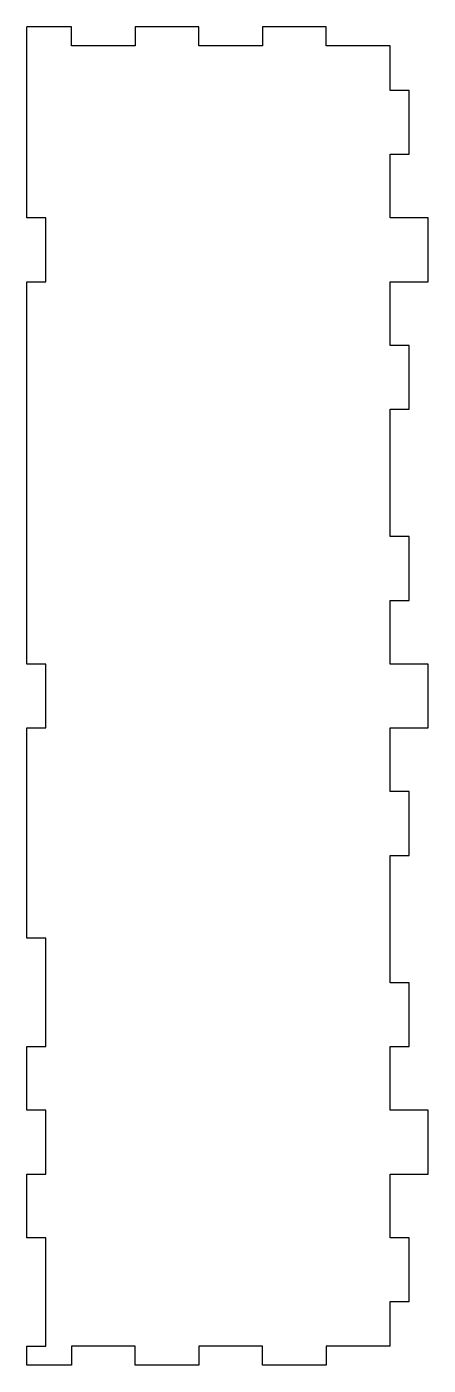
# Model space of a CAD drawing. Extents: x -60 to 3, y 0 to 210.
import ezdxf

# ---------------------------------------------------------------- set-up
doc = ezdxf.new("R2010")
doc.units = 0
doc.layers.add('Shape2DView', color=7, linetype='CONTINUOUS')

msp = doc.modelspace()

# ---------------------------------------------------------------- linework, layer by layer
at = {"layer": 'Shape2DView'}
for p, q in [((-53, 210), (-60, 210)), ((-60, 180), (-60, 210)), ((-53, 207), (-53, 210)), ((-33, 210), (-43, 210)), ((-43, 210), (-43, 207)), ((-33, 207), (-33, 210)), ((-13, 210), (-23, 210)), ((-23, 210), (-23, 207)), ((-13, 207), (-13, 210)), ((-43, 207), (-53, 207)), ((-23, 207), (-33, 207)), ((-3, 207), (-13, 207)), ((-3, 200), (-3, 207)), ((0, 200), (-3, 200)), ((0, 190), (0, 200)), ((-3, 180), (-3, 190)), ((-3, 190), (0, 190)), ((-57, 180), (-60, 180)), ((-57, 170), (-57, 180)), ((3, 180), (-3, 180)), ((3, 170), (3, 180)), ((-60, 170), (-57, 170)), ((-60, 110), (-60, 170)), ((-3, 160), (-3, 170)), ((-3, 170), (3, 170)), ((0, 160), (-3, 160)), ((0, 150), (0, 160)), ((-3, 130), (-3, 150)), ((-3, 150), (0, 150)), ((0, 130), (-3, 130)), ((0, 120), (0, 130)), ((-3, 110), (-3, 120)), ((-3, 120), (0, 120)), ((-57, 110), (-60, 110)), ((-57, 100), (-57, 110)), ((3, 110), (-3, 110)), ((3, 100), (3, 110)), ((-60, 100), (-57, 100)), ((-60, 67), (-60, 100)), ((-3, 90), (-3, 100)), ((-3, 100), (3, 100)), ((0, 90), (-3, 90)), ((0, 80), (0, 90)), ((-3, 60), (-3, 80)), ((-3, 80), (0, 80)), ((-57, 67), (-60, 67)), ((-57, 50), (-57, 67)), ((0, 60), (-3, 60)), ((0, 50), (0, 60)), ((-60, 50), (-57, 50)), ((-60, 40), (-60, 50)), ((-3, 40), (-3, 50)), ((-3, 50), (0, 50)), ((-57, 40), (-60, 40)), ((-57, 30), (-57, 40)), ((3, 40), (-3, 40)), ((3, 30), (3, 40)), ((-60, 30), (-57, 30)), ((-60, 20), (-60, 30)), ((-3, 20), (-3, 30)), ((-3, 30), (3, 30)), ((-57, 20), (-60, 20)), ((-57, 3), (-57, 20)), ((0, 20), (-3, 20)), ((0, 10), (0, 20)), ((-3, 3), (-3, 10)), ((-3, 10), (0, 10)), ((-60, 3), (-57, 3)), ((-60, 0), (-60, 3)), ((-53, 3), (-53, 0)), ((-43, 3), (-53, 3)), ((-43, 0), (-43, 3)), ((-33, 3), (-33, 0)), ((-23, 3), (-33, 3)), ((-23, 0), (-23, 3)), ((-13, 3), (-13, 0)), ((-3, 3), (-13, 3)), ((-53, 0), (-60, 0)), ((-33, 0), (-43, 0)), ((-13, 0), (-23, 0))]:
    msp.add_line(p, q, dxfattribs=at)

doc.saveas('drawing.dxf')
